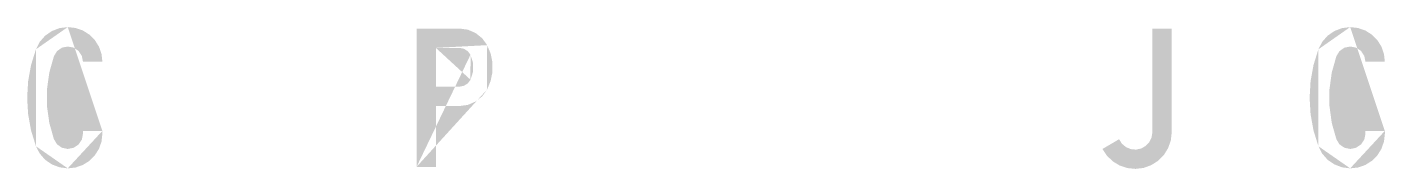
# Model space of a CAD drawing. Extents: x 156 to 1023, y -1310 to 275.
# Drawn here: x 484 to 1023, y -1310 to -1254 of the extents above.
import ezdxf

# ---------------------------------------------------------------- set-up
doc = ezdxf.new("R2010")
doc.units = 0
doc.header["$LTSCALE"] = 12
doc.header["$MEASUREMENT"] = 0
doc.layers.add('GREEN', color=84, linetype='CONTINUOUS')

msp = doc.modelspace()

# ---------------------------------------------------------------- hatches: boundary and pattern name
at = {"layer": 'GREEN'}
h = msp.add_hatch(color=256, dxfattribs=at)
h.paths.add_polyline_path([(513.74, -1296.34), (513.72, -1296.34)], flags=16)
edge = h.paths.add_edge_path()
edge.add_line((506.04, -1295.23), (513.74, -1295.23))
edge.add_line((513.74, -1295.23), (513.74, -1296.34))
edge.add_line((513.41, -1299.41), (513.74, -1296.34))
edge.add_line((513.41, -1299.41), (512.4, -1302.32))
edge.add_line((512.4, -1302.32), (510.75, -1304.92))
edge.add_line((510.75, -1304.92), (508.59, -1307.12))
edge.add_line((508.59, -1307.12), (505.99, -1308.77))
edge.add_line((505.99, -1308.77), (503.07, -1309.77))
edge.add_line((503.07, -1309.77), (500.01, -1310.11))
edge.add_line((500.01, -1310.11), (496.76, -1309.69))
edge.add_line((496.76, -1309.69), (493.69, -1308.53))
edge.add_line((493.69, -1308.53), (491.01, -1306.68))
edge.add_line((491.01, -1306.68), (488.87, -1304.2))
edge.add_line((488.87, -1304.2), (487.38, -1301.29))
edge.add_line((487.38, -1301.29), (485.44, -1295.03))
edge.add_line((485.44, -1295.03), (484.28, -1288.58))
edge.add_line((484.28, -1288.58), (483.9, -1282.04))
edge.add_line((483.9, -1282.04), (484.28, -1275.51))
edge.add_line((484.28, -1275.51), (485.44, -1269.07))
edge.add_line((485.44, -1269.07), (487.38, -1262.81))
edge.add_line((487.38, -1262.81), (488.87, -1259.89))
edge.add_line((488.87, -1259.89), (491.01, -1257.42))
edge.add_line((491.01, -1257.42), (493.69, -1255.56))
edge.add_line((493.69, -1255.56), (496.76, -1254.38))
edge.add_line((496.76, -1254.38), (500.01, -1253.99))
edge.add_line((500.01, -1253.99), (503.07, -1254.33))
edge.add_line((503.07, -1254.33), (505.99, -1255.33))
edge.add_line((505.99, -1255.33), (508.59, -1256.98))
edge.add_line((508.59, -1256.98), (510.75, -1259.15))
edge.add_line((510.75, -1259.15), (512.4, -1261.78))
edge.add_line((512.4, -1261.78), (513.41, -1264.69))
edge.add_line((513.41, -1264.69), (513.74, -1267.76))
edge.add_line((513.74, -1267.76), (506.04, -1267.76))
edge.add_line((506.04, -1267.76), (505.6, -1265.44))
edge.add_line((505.6, -1265.44), (504.29, -1263.45))
edge.add_line((504.29, -1263.45), (502.33, -1262.14))
edge.add_line((502.33, -1262.14), (500.01, -1261.7))
edge.add_line((500.01, -1261.7), (497.69, -1262.16))
edge.add_line((497.69, -1262.16), (495.75, -1263.53))
edge.add_line((495.75, -1263.53), (494.52, -1265.54))
edge.add_line((494.52, -1265.54), (492.69, -1272.01))
edge.add_line((492.69, -1272.01), (491.76, -1278.69))
edge.add_line((491.76, -1278.69), (491.76, -1285.41))
edge.add_line((491.76, -1285.41), (492.69, -1292.06))
edge.add_line((492.69, -1292.06), (494.52, -1298.53))
edge.add_line((494.52, -1298.53), (495.75, -1300.57))
edge.add_line((495.75, -1300.57), (497.69, -1301.91))
edge.add_line((497.69, -1301.91), (500.01, -1302.4))
edge.add_line((500.01, -1302.4), (502.33, -1301.93))
edge.add_line((502.33, -1301.93), (504.29, -1300.62))
edge.add_line((504.29, -1300.62), (505.6, -1298.66))
edge.add_line((505.6, -1298.66), (506.04, -1296.34))
edge.add_line((506.04, -1296.34), (506.04, -1295.23))
edge = h.paths.add_edge_path(flags=16)
edge.add_line((513.74, -1295.23), (513.72, -1295.23))
edge.add_line((500.01, -1253.99), (499.98, -1253.99))
edge.add_line((487.38, -1262.81), (487.35, -1262.81))
edge.add_line((487.38, -1301.29), (487.35, -1301.29))
edge.add_line((500.01, -1310.11), (499.98, -1310.11))
h = msp.add_hatch(color=256, dxfattribs=at)
h.paths.add_polyline_path([(655.41, -1262.24), (655.38, -1262.24)], flags=16)
edge = h.paths.add_edge_path(flags=17)
edge.add_line((646.05, -1277.65), (646.05, -1262.24))
edge.add_line((646.05, -1262.24), (655.41, -1262.24))
edge.add_line((657.16, -1262.6), (655.41, -1262.24))
edge.add_line((657.16, -1262.6), (658.71, -1263.55))
edge.add_line((658.71, -1263.55), (659.79, -1265))
edge.add_line((659.79, -1265), (660.8, -1268.25))
edge.add_line((660.8, -1268.25), (660.8, -1271.65))
edge.add_line((660.8, -1271.65), (659.79, -1274.9))
edge.add_line((659.79, -1274.9), (658.71, -1276.34))
edge.add_line((658.71, -1276.34), (657.16, -1277.29))
edge.add_line((657.16, -1277.29), (655.41, -1277.65))
edge.add_line((655.41, -1277.65), (646.05, -1277.65))
h.paths.add_polyline_path([(655.38, -1254.56), (655.41, -1254.56)], flags=16)
edge = h.paths.add_edge_path()
edge.add_line((646.05, -1309.54), (638.37, -1309.54))
edge.add_line((638.37, -1309.54), (638.37, -1254.56))
edge.add_line((638.37, -1254.56), (655.41, -1254.56))
edge.add_line((658.71, -1255), (655.41, -1254.56))
edge.add_line((658.71, -1255), (661.8, -1256.34))
edge.add_line((661.8, -1256.34), (664.43, -1258.43))
edge.add_line((664.43, -1258.43), (666.39, -1261.16))
edge.add_line((666.39, -1261.16), (667.78, -1264.53))
edge.add_line((667.78, -1264.53), (668.5, -1268.12))
edge.add_line((668.5, -1268.12), (668.5, -1271.78))
edge.add_line((668.5, -1271.78), (667.78, -1275.36))
edge.add_line((667.78, -1275.36), (666.39, -1278.74))
edge.add_line((666.39, -1278.74), (664.43, -1281.47))
edge.add_line((664.43, -1281.47), (661.8, -1283.56))
edge.add_line((661.8, -1283.56), (658.71, -1284.9))
edge.add_line((658.71, -1284.9), (655.41, -1285.34))
edge.add_line((655.41, -1285.34), (646.05, -1285.34))
edge.add_line((646.05, -1285.34), (646.05, -1309.54))
edge = h.paths.add_edge_path()
edge.add_line((646.05, -1262.24), (646.03, -1262.24))
edge.add_line((659.79, -1274.9), (659.76, -1274.9))
edge.add_line((659.79, -1265), (659.76, -1265))
edge.add_line((638.37, -1309.54), (638.34, -1309.54))
edge.add_line((666.39, -1278.74), (666.36, -1278.74))
edge.add_line((666.39, -1261.16), (666.36, -1261.16))
h = msp.add_hatch(color=256, dxfattribs=at)
h.paths.add_polyline_path([(655.41, -1262.24), (655.38, -1262.24)], flags=16)
edge = h.paths.add_edge_path(flags=17)
edge.add_line((646.05, -1277.65), (646.05, -1262.24))
edge.add_line((646.05, -1262.24), (655.41, -1262.24))
edge.add_line((657.16, -1262.6), (655.41, -1262.24))
edge.add_line((657.16, -1262.6), (658.71, -1263.55))
edge.add_line((658.71, -1263.55), (659.79, -1265))
edge.add_line((659.79, -1265), (660.8, -1268.25))
edge.add_line((660.8, -1268.25), (660.8, -1271.65))
edge.add_line((660.8, -1271.65), (659.79, -1274.9))
edge.add_line((659.79, -1274.9), (658.71, -1276.34))
edge.add_line((658.71, -1276.34), (657.16, -1277.29))
edge.add_line((657.16, -1277.29), (655.41, -1277.65))
edge.add_line((655.41, -1277.65), (646.05, -1277.65))
h.paths.add_polyline_path([(655.38, -1254.56), (655.41, -1254.56)], flags=16)
edge = h.paths.add_edge_path()
edge.add_line((646.05, -1309.54), (638.37, -1309.54))
edge.add_line((638.37, -1309.54), (638.37, -1254.56))
edge.add_line((638.37, -1254.56), (655.41, -1254.56))
edge.add_line((658.71, -1255), (655.41, -1254.56))
edge.add_line((658.71, -1255), (661.8, -1256.34))
edge.add_line((661.8, -1256.34), (664.43, -1258.43))
edge.add_line((664.43, -1258.43), (666.39, -1261.16))
edge.add_line((666.39, -1261.16), (667.78, -1264.53))
edge.add_line((667.78, -1264.53), (668.5, -1268.12))
edge.add_line((668.5, -1268.12), (668.5, -1271.78))
edge.add_line((668.5, -1271.78), (667.78, -1275.36))
edge.add_line((667.78, -1275.36), (666.39, -1278.74))
edge.add_line((666.39, -1278.74), (664.43, -1281.47))
edge.add_line((664.43, -1281.47), (661.8, -1283.56))
edge.add_line((661.8, -1283.56), (658.71, -1284.9))
edge.add_line((658.71, -1284.9), (655.41, -1285.34))
edge.add_line((655.41, -1285.34), (646.05, -1285.34))
edge.add_line((646.05, -1285.34), (646.05, -1309.54))
edge = h.paths.add_edge_path()
edge.add_line((646.05, -1262.24), (646.03, -1262.24))
edge.add_line((659.79, -1274.9), (659.76, -1274.9))
edge.add_line((659.79, -1265), (659.76, -1265))
edge.add_line((638.37, -1309.54), (638.34, -1309.54))
edge.add_line((666.39, -1278.74), (666.36, -1278.74))
edge.add_line((666.39, -1261.16), (666.36, -1261.16))
h = msp.add_hatch(color=256, dxfattribs=at)
h.paths.add_polyline_path([(930.28, -1295.8), (930.25, -1295.8)], flags=16)
edge = h.paths.add_edge_path()
edge.add_line((930.28, -1254.56), (930.28, -1295.8))
edge.add_line((929.95, -1297.84), (930.28, -1295.8))
edge.add_line((929.95, -1297.84), (929.04, -1299.72))
edge.add_line((929.04, -1299.72), (927.6, -1301.21))
edge.add_line((927.6, -1301.21), (925.8, -1302.24))
edge.add_line((925.8, -1302.24), (923.76, -1302.66))
edge.add_line((923.76, -1302.66), (921.7, -1302.45))
edge.add_line((921.7, -1302.45), (919.79, -1301.65))
edge.add_line((919.79, -1301.65), (918.19, -1300.31))
edge.add_line((918.19, -1300.31), (917.08, -1298.53))
edge.add_line((917.08, -1298.53), (910.48, -1302.4))
edge.add_line((910.48, -1302.4), (912.26, -1305.08))
edge.add_line((912.26, -1305.08), (914.58, -1307.32))
edge.add_line((914.58, -1307.32), (917.34, -1309))
edge.add_line((917.34, -1309), (920.41, -1310))
edge.add_line((920.41, -1310), (923.63, -1310.31))
edge.add_line((923.63, -1310.31), (926.83, -1309.93))
edge.add_line((926.83, -1309.93), (929.84, -1308.82))
edge.add_line((929.84, -1308.82), (932.57, -1307.09))
edge.add_line((932.57, -1307.09), (934.84, -1304.8))
edge.add_line((934.84, -1304.8), (936.54, -1302.04))
edge.add_line((936.54, -1302.04), (937.6, -1299))
edge.add_line((937.6, -1299), (937.96, -1295.8))
edge.add_line((937.96, -1295.8), (937.96, -1254.56))
edge.add_line((937.96, -1254.56), (930.28, -1254.56))
edge = h.paths.add_edge_path(flags=16)
edge.add_line((937.96, -1295.8), (937.94, -1295.8))
edge.add_line((937.96, -1295.8), (937.94, -1295.8))
edge = h.paths.add_edge_path(flags=16)
edge.add_line((917.08, -1298.53), (917.06, -1298.53))
h = msp.add_hatch(color=256, dxfattribs=at)
h.paths.add_polyline_path([(1022.51, -1296.34), (1022.48, -1296.34)], flags=16)
edge = h.paths.add_edge_path()
edge.add_line((1014.82, -1295.23), (1022.51, -1295.23))
edge.add_line((1022.51, -1295.23), (1022.51, -1296.34))
edge.add_line((1022.17, -1299.41), (1022.51, -1296.34))
edge.add_line((1022.17, -1299.41), (1021.17, -1302.32))
edge.add_line((1021.17, -1302.32), (1019.54, -1304.92))
edge.add_line((1019.54, -1304.92), (1017.35, -1307.12))
edge.add_line((1017.35, -1307.12), (1014.75, -1308.77))
edge.add_line((1014.75, -1308.77), (1011.83, -1309.77))
edge.add_line((1011.83, -1309.77), (1008.77, -1310.11))
edge.add_line((1008.77, -1310.11), (1005.52, -1309.69))
edge.add_line((1005.52, -1309.69), (1002.48, -1308.53))
edge.add_line((1002.48, -1308.53), (999.77, -1306.68))
edge.add_line((999.77, -1306.68), (997.63, -1304.2))
edge.add_line((997.63, -1304.2), (996.14, -1301.29))
edge.add_line((996.14, -1301.29), (994.2, -1295.03))
edge.add_line((994.2, -1295.03), (993.04, -1288.58))
edge.add_line((993.04, -1288.58), (992.66, -1282.04))
edge.add_line((992.66, -1282.04), (993.04, -1275.51))
edge.add_line((993.04, -1275.51), (994.2, -1269.07))
edge.add_line((994.2, -1269.07), (996.14, -1262.81))
edge.add_line((996.14, -1262.81), (997.63, -1259.89))
edge.add_line((997.63, -1259.89), (999.77, -1257.42))
edge.add_line((999.77, -1257.42), (1002.48, -1255.56))
edge.add_line((1002.48, -1255.56), (1005.52, -1254.38))
edge.add_line((1005.52, -1254.38), (1008.77, -1253.99))
edge.add_line((1008.77, -1253.99), (1011.83, -1254.33))
edge.add_line((1011.83, -1254.33), (1014.75, -1255.33))
edge.add_line((1014.75, -1255.33), (1017.35, -1256.98))
edge.add_line((1017.35, -1256.98), (1019.54, -1259.15))
edge.add_line((1019.54, -1259.15), (1021.17, -1261.78))
edge.add_line((1021.17, -1261.78), (1022.17, -1264.69))
edge.add_line((1022.17, -1264.69), (1022.51, -1267.76))
edge.add_line((1022.51, -1267.76), (1014.82, -1267.76))
edge.add_line((1014.82, -1267.76), (1014.36, -1265.44))
edge.add_line((1014.36, -1265.44), (1013.05, -1263.45))
edge.add_line((1013.05, -1263.45), (1011.09, -1262.14))
edge.add_line((1011.09, -1262.14), (1008.77, -1261.7))
edge.add_line((1008.77, -1261.7), (1006.45, -1262.16))
edge.add_line((1006.45, -1262.16), (1004.51, -1263.53))
edge.add_line((1004.51, -1263.53), (1003.28, -1265.54))
edge.add_line((1003.28, -1265.54), (1001.45, -1272.01))
edge.add_line((1001.45, -1272.01), (1000.54, -1278.69))
edge.add_line((1000.54, -1278.69), (1000.54, -1285.41))
edge.add_line((1000.54, -1285.41), (1001.45, -1292.06))
edge.add_line((1001.45, -1292.06), (1003.28, -1298.53))
edge.add_line((1003.28, -1298.53), (1004.51, -1300.57))
edge.add_line((1004.51, -1300.57), (1006.45, -1301.91))
edge.add_line((1006.45, -1301.91), (1008.77, -1302.4))
edge.add_line((1008.77, -1302.4), (1011.09, -1301.93))
edge.add_line((1011.09, -1301.93), (1013.05, -1300.62))
edge.add_line((1013.05, -1300.62), (1014.36, -1298.66))
edge.add_line((1014.36, -1298.66), (1014.82, -1296.34))
edge.add_line((1014.82, -1296.34), (1014.82, -1295.23))
edge = h.paths.add_edge_path(flags=16)
edge.add_line((1022.51, -1295.23), (1022.48, -1295.23))
edge.add_line((1008.77, -1253.99), (1008.74, -1253.99))
edge.add_line((996.14, -1262.81), (996.11, -1262.81))
edge.add_line((996.14, -1301.29), (996.11, -1301.29))
edge.add_line((1008.77, -1310.11), (1008.74, -1310.11))

doc.saveas('drawing.dxf')
